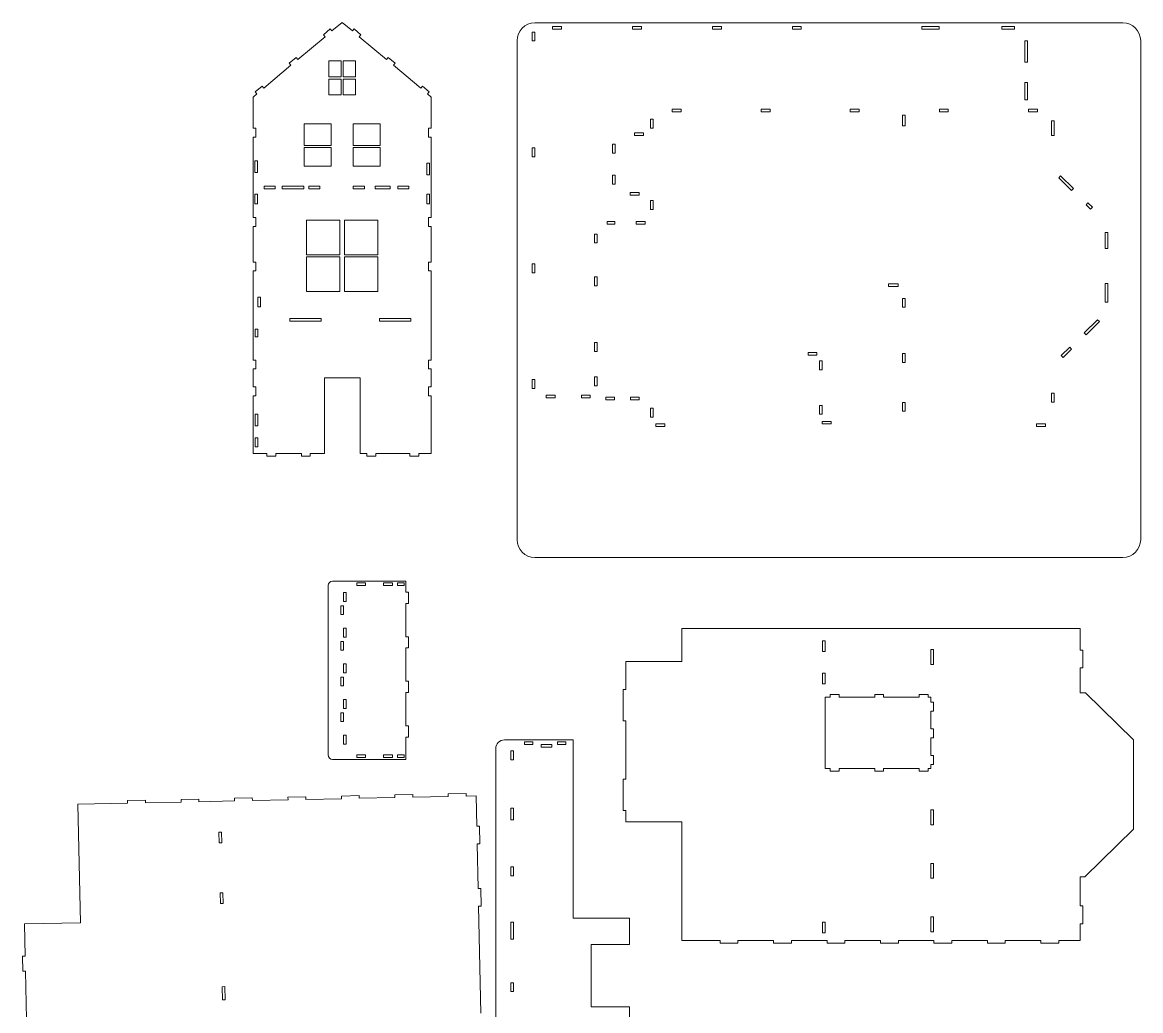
# Model space of a CAD drawing. Header units: millimetres. Extents: x -1822 to 2308, y -1461 to 1756.
# Drawn here: x -1822 to -567, y -644 to 465 of the extents above; entities that cross this region are included whole.
import ezdxf

# ---------------------------------------------------------------- set-up
doc = ezdxf.new("R2010")
doc.units = ezdxf.units.MM

msp = doc.modelspace()

# ---------------------------------------------------------------- linework, layer by layer
at = {"color": 7, "linetype": 'Continuous', "lineweight": 15}
for p, q in [((-1463.3, 465.2), (-1474.8, 455.6)), ((-1451.8, 455.6), (-1463.3, 465.2)), ((-587.1, 464.7), (-1247.1, 464.7)), ((-1484.4, 451.4), (-1476.7, 457.9)), ((-1476.7, 457.9), (-1474.8, 455.6)), ((-1449.9, 457.9), (-1451.8, 455.6)), ((-1449.9, 457.9), (-1442.2, 451.4)), ((-1250.1, 454.3), (-1247.1, 454.3)), ((-1250.1, 444.3), (-1250.1, 454.3)), ((-1247.1, 454.3), (-1247.1, 444.3)), ((-1227.3, 460.7), (-1217.3, 460.7)), ((-1227.3, 457.7), (-1227.3, 460.7)), ((-1217.3, 457.7), (-1227.3, 457.7)), ((-1217.3, 460.7), (-1217.3, 457.7)), ((-1137.5, 460.7), (-1127.5, 460.7)), ((-1137.5, 457.7), (-1137.5, 460.7)), ((-1127.5, 457.7), (-1137.5, 457.7)), ((-1127.5, 460.7), (-1127.5, 457.7)), ((-1047.7, 460.7), (-1037.7, 460.7)), ((-1047.7, 457.7), (-1047.7, 460.7)), ((-1037.7, 457.7), (-1047.7, 457.7)), ((-1037.7, 460.7), (-1037.7, 457.7)), ((-958, 460.7), (-948, 460.7)), ((-958, 457.7), (-958, 460.7)), ((-948, 457.7), (-958, 457.7)), ((-948, 460.7), (-948, 457.7)), ((-812.6, 460.7), (-793.1, 460.7)), ((-812.6, 457.7), (-812.6, 460.7)), ((-793.1, 457.7), (-812.6, 457.7)), ((-793.1, 460.7), (-793.1, 457.7)), ((-723.1, 457.7), (-723.1, 460.7)), ((-723.1, 460.7), (-708.9, 460.7)), ((-708.9, 457.7), (-723.1, 457.7)), ((-708.9, 460.7), (-708.9, 457.7)), ((-1482.5, 449.1), (-1513.1, 423.4)), ((-1484.4, 451.4), (-1482.5, 449.1)), ((-1442.2, 451.4), (-1444.2, 449.1)), ((-1413.5, 423.4), (-1444.2, 449.1)), ((-1267.1, 444.7), (-1267.1, -115.3)), ((-1247.1, 444.3), (-1250.1, 444.3)), ((-697.1, 420.6), (-697.1, 444.3)), ((-697.1, 444.3), (-694.1, 444.3)), ((-694.1, 444.3), (-694.1, 420.6)), ((-567.1, -115.3), (-567.1, 444.7)), ((-1520.8, 417), (-1551.4, 391.3)), ((-1522.7, 419.3), (-1515, 425.7)), ((-1522.7, 419.3), (-1520.8, 417)), ((-1515, 425.7), (-1513.1, 423.4)), ((-1464.6, 422), (-1478.2, 422)), ((-1478.2, 422), (-1478.2, 404.1)), ((-1464.6, 404.1), (-1464.6, 422)), ((-1448.4, 422), (-1462.1, 422)), ((-1462.1, 422), (-1462.1, 404.1)), ((-1448.4, 404.1), (-1448.4, 422)), ((-1411.6, 425.7), (-1413.5, 423.4)), ((-1411.6, 425.7), (-1403.9, 419.3)), ((-1403.9, 419.3), (-1405.9, 417)), ((-1375.2, 391.3), (-1405.9, 417)), ((-694.1, 420.6), (-697.1, 420.6)), ((-1478.2, 404.1), (-1464.6, 404.1)), ((-1464.6, 401.6), (-1478.2, 401.6)), ((-1478.2, 401.6), (-1478.2, 383.8)), ((-1464.6, 383.8), (-1464.6, 401.6)), ((-1462.1, 404.1), (-1448.4, 404.1)), ((-1448.4, 401.6), (-1462.1, 401.6)), ((-1462.1, 401.6), (-1462.1, 383.8)), ((-1448.4, 383.8), (-1448.4, 401.6)), ((-1561, 387.2), (-1553.3, 393.6)), ((-1553.3, 393.6), (-1551.4, 391.3)), ((-1373.3, 393.6), (-1375.2, 391.3)), ((-1373.3, 393.6), (-1365.6, 387.2)), ((-697.1, 378.3), (-697.1, 397.6)), ((-697.1, 397.6), (-694.1, 397.6)), ((-694.1, 397.6), (-694.1, 378.3)), ((-1559.1, 384.9), (-1563.3, 381.3)), ((-1563.3, 381.3), (-1563.3, 346.3)), ((-1561, 387.2), (-1559.1, 384.9)), ((-1478.2, 383.8), (-1464.6, 383.8)), ((-1462.1, 383.8), (-1448.4, 383.8)), ((-1365.6, 387.2), (-1367.6, 384.9)), ((-1363.3, 381.3), (-1367.6, 384.9)), ((-1363.3, 346.3), (-1363.3, 381.3)), ((-694.1, 378.3), (-697.1, 378.3)), ((-1093, 364.7), (-1093, 367.7)), ((-1093, 367.7), (-1083, 367.7)), ((-1083, 364.7), (-1093, 364.7)), ((-1083, 367.7), (-1083, 364.7)), ((-993, 364.7), (-993, 367.7)), ((-993, 367.7), (-983, 367.7)), ((-983, 364.7), (-993, 364.7)), ((-983, 367.7), (-983, 364.7)), ((-893, 364.7), (-893, 367.7)), ((-893, 367.7), (-883, 367.7)), ((-883, 364.7), (-893, 364.7)), ((-883, 367.7), (-883, 364.7)), ((-793, 364.7), (-793, 367.7)), ((-793, 367.7), (-783, 367.7)), ((-783, 364.7), (-793, 364.7)), ((-783, 367.7), (-783, 364.7)), ((-693, 364.7), (-693, 367.7)), ((-693, 367.7), (-683, 367.7)), ((-683, 364.7), (-693, 364.7)), ((-683, 367.7), (-683, 364.7)), ((-1117.1, 356.6), (-1114.1, 356.6)), ((-1117.1, 346.6), (-1117.1, 356.6)), ((-1114.1, 356.6), (-1114.1, 346.6)), ((-834.6, 349), (-834.6, 360.9)), ((-831.6, 360.9), (-834.6, 360.9)), ((-831.6, 349), (-831.6, 360.9)), ((-667.1, 338.4), (-667.1, 354.8)), ((-667.1, 354.8), (-664.1, 354.8)), ((-664.1, 354.8), (-664.1, 338.4)), ((-1560.3, 346.3), (-1563.3, 346.3)), ((-1560.3, 336.3), (-1560.3, 346.3)), ((-1475.8, 351.3), (-1505.8, 351.3)), ((-1505.8, 351.3), (-1505.8, 327.2)), ((-1475.8, 327.2), (-1475.8, 351.3)), ((-1450.8, 351.3), (-1450.8, 327.2)), ((-1420.8, 351.3), (-1450.8, 351.3)), ((-1420.8, 327.2), (-1420.8, 351.3)), ((-1363.3, 346.3), (-1366.3, 346.3)), ((-1366.3, 346.3), (-1366.3, 336.3)), ((-1135.1, 338.4), (-1135.1, 341.4)), ((-1135.1, 341.4), (-1125.1, 341.4)), ((-1125.1, 341.4), (-1125.1, 338.4)), ((-1114.1, 346.6), (-1117.1, 346.6)), ((-831.6, 349), (-834.6, 349)), ((-1563.3, 336.3), (-1563.3, 246.3)), ((-1563.3, 336.3), (-1560.3, 336.3)), ((-1505.8, 327.2), (-1475.8, 327.2)), ((-1450.8, 327.2), (-1420.8, 327.2)), ((-1366.3, 336.3), (-1363.3, 336.3)), ((-1363.3, 246.3), (-1363.3, 336.3)), ((-1160.1, 328.5), (-1157.1, 328.5)), ((-1160.1, 318.5), (-1160.1, 328.5)), ((-1157.1, 328.5), (-1157.1, 318.5)), ((-1125.1, 338.4), (-1135.1, 338.4)), ((-664.1, 338.4), (-667.1, 338.4)), ((-1475.8, 324.7), (-1505.8, 324.7)), ((-1505.8, 324.7), (-1505.8, 303.8)), ((-1475.8, 303.8), (-1475.8, 324.7)), ((-1420.8, 324.7), (-1450.8, 324.7)), ((-1450.8, 324.7), (-1450.8, 303.8)), ((-1420.8, 303.8), (-1420.8, 324.7)), ((-1250.1, 324.3), (-1247.1, 324.3)), ((-1250.1, 314.3), (-1250.1, 324.3)), ((-1247.1, 314.3), (-1250.1, 314.3)), ((-1247.1, 324.3), (-1247.1, 314.3)), ((-1157.1, 318.5), (-1160.1, 318.5)), ((-1561.3, 296.9), (-1561.3, 309.7)), ((-1558.3, 309.7), (-1561.3, 309.7)), ((-1558.3, 296.9), (-1558.3, 309.7)), ((-1505.8, 303.8), (-1475.8, 303.8)), ((-1450.8, 303.8), (-1420.8, 303.8)), ((-1368.3, 307.2), (-1365.3, 307.2)), ((-1368.3, 307.2), (-1368.3, 294.2)), ((-1365.3, 307.2), (-1365.3, 294.2)), ((-1558.3, 296.9), (-1561.3, 296.9)), ((-1368.3, 294.2), (-1365.3, 294.2)), ((-1160.1, 293.8), (-1157.1, 293.8)), ((-1160.1, 283.8), (-1160.1, 293.8)), ((-1157.1, 293.8), (-1157.1, 283.8)), ((-659.1, 290.9), (-657, 293)), ((-644.6, 276.6), (-659.1, 290.9)), ((-657, 293), (-642.5, 278.8)), ((-1550.9, 281.3), (-1538.4, 281.3)), ((-1550.9, 278.3), (-1550.9, 281.3)), ((-1550.9, 278.3), (-1538.4, 278.3)), ((-1538.4, 278.3), (-1538.4, 281.3)), ((-1530.6, 281.3), (-1506.3, 281.3)), ((-1530.6, 278.3), (-1530.6, 281.3)), ((-1530.6, 278.3), (-1506.3, 278.3)), ((-1506.3, 278.3), (-1506.3, 281.3)), ((-1500.9, 281.3), (-1488.4, 281.3)), ((-1500.9, 278.3), (-1500.9, 281.3)), ((-1500.9, 278.3), (-1488.4, 278.3)), ((-1488.4, 278.3), (-1488.4, 281.3)), ((-1450.9, 281.3), (-1438.4, 281.3)), ((-1450.9, 278.3), (-1450.9, 281.3)), ((-1450.9, 278.3), (-1438.4, 278.3)), ((-1438.4, 278.3), (-1438.4, 281.3)), ((-1426.3, 281.3), (-1409.4, 281.3)), ((-1426.3, 278.3), (-1426.3, 281.3)), ((-1426.3, 278.3), (-1409.4, 278.3)), ((-1409.4, 278.3), (-1409.4, 281.3)), ((-1400.9, 281.3), (-1388.4, 281.3)), ((-1400.9, 278.3), (-1400.9, 281.3)), ((-1400.9, 278.3), (-1388.4, 278.3)), ((-1388.4, 278.3), (-1388.4, 281.3)), ((-1157.1, 283.8), (-1160.1, 283.8)), ((-642.5, 278.8), (-644.6, 276.6)), ((-1561.3, 261.7), (-1561.3, 272.4)), ((-1558.3, 272.4), (-1561.3, 272.4)), ((-1558.3, 261.7), (-1558.3, 272.4)), ((-1368.3, 272.4), (-1365.3, 272.4)), ((-1368.3, 272.4), (-1368.3, 261.7)), ((-1365.3, 272.4), (-1365.3, 261.7)), ((-1139.9, 274.4), (-1129.9, 274.4)), ((-1139.9, 271.4), (-1139.9, 274.4)), ((-1129.9, 271.4), (-1139.9, 271.4)), ((-1129.9, 274.4), (-1129.9, 271.4)), ((-1117.1, 265.4), (-1114.1, 265.4)), ((-1117.1, 255.4), (-1117.1, 265.4)), ((-1114.1, 265.4), (-1114.1, 255.4)), ((-1558.3, 261.7), (-1561.3, 261.7)), ((-1368.3, 261.7), (-1365.3, 261.7)), ((-1114.1, 255.4), (-1117.1, 255.4)), ((-628.4, 260.6), (-626.3, 262.8)), ((-623.3, 255.6), (-628.4, 260.6)), ((-626.3, 262.8), (-621.2, 257.7)), ((-621.2, 257.7), (-623.3, 255.6)), ((-1560.3, 246.3), (-1563.3, 246.3)), ((-1560.3, 236.3), (-1560.3, 246.3)), ((-1465.8, 243.3), (-1503.3, 243.3)), ((-1503.3, 243.3), (-1503.3, 204.5)), ((-1465.8, 204.5), (-1465.8, 243.3)), ((-1423.3, 243.3), (-1460.8, 243.3)), ((-1460.8, 243.3), (-1460.8, 204.5)), ((-1423.3, 204.5), (-1423.3, 243.3)), ((-1363.3, 246.3), (-1366.3, 246.3)), ((-1366.3, 246.3), (-1366.3, 236.3)), ((-1165.8, 238.7), (-1165.8, 241.7)), ((-1165.8, 241.7), (-1157.2, 241.7)), ((-1157.2, 238.7), (-1165.8, 238.7)), ((-1157.2, 241.7), (-1157.2, 238.7)), ((-1133.4, 238.7), (-1133.4, 241.7)), ((-1133.4, 241.7), (-1123.4, 241.7)), ((-1123.4, 238.7), (-1133.4, 238.7)), ((-1123.4, 241.7), (-1123.4, 238.7)), ((-1563.3, 236.3), (-1563.3, 196.3)), ((-1563.3, 236.3), (-1560.3, 236.3)), ((-1366.3, 236.3), (-1363.3, 236.3)), ((-1363.3, 196.3), (-1363.3, 236.3)), ((-1180.1, 227.7), (-1177.1, 227.7)), ((-1180.1, 217.7), (-1180.1, 227.7)), ((-1177.1, 227.7), (-1177.1, 217.7)), ((-607.1, 229.4), (-604.1, 229.4)), ((-607.1, 211.5), (-607.1, 229.4)), ((-604.1, 229.4), (-604.1, 211.5)), ((-1177.1, 217.7), (-1180.1, 217.7)), ((-1503.3, 204.5), (-1465.8, 204.5)), ((-1465.8, 202), (-1503.3, 202)), ((-1503.3, 202), (-1503.3, 163.3)), ((-1465.8, 163.3), (-1465.8, 202)), ((-1460.8, 204.5), (-1423.3, 204.5)), ((-1423.3, 202), (-1460.8, 202)), ((-1460.8, 202), (-1460.8, 163.3)), ((-1423.3, 163.3), (-1423.3, 202)), ((-604.1, 211.5), (-607.1, 211.5)), ((-1560.3, 196.3), (-1563.3, 196.3)), ((-1560.3, 186.3), (-1560.3, 196.3)), ((-1363.3, 196.3), (-1366.3, 196.3)), ((-1366.3, 196.3), (-1366.3, 186.3)), ((-1250.1, 194.3), (-1247.1, 194.3)), ((-1250.1, 184.3), (-1250.1, 194.3)), ((-1247.1, 194.3), (-1247.1, 184.3)), ((-1563.3, 186.3), (-1563.3, 86.3)), ((-1563.3, 186.3), (-1560.3, 186.3)), ((-1366.3, 186.3), (-1363.3, 186.3)), ((-1363.3, 86.3), (-1363.3, 186.3)), ((-1247.1, 184.3), (-1250.1, 184.3)), ((-1180.1, 179.5), (-1177.1, 179.5)), ((-1180.1, 169.5), (-1180.1, 179.5)), ((-1177.1, 179.5), (-1177.1, 169.5)), ((-1503.3, 163.3), (-1465.8, 163.3)), ((-1460.8, 163.3), (-1423.3, 163.3)), ((-1177.1, 169.5), (-1180.1, 169.5)), ((-850.1, 171.7), (-839.3, 171.7)), ((-850.1, 168.7), (-850.1, 171.7)), ((-839.3, 168.7), (-850.1, 168.7)), ((-839.3, 171.7), (-839.3, 168.7)), ((-607.1, 172), (-604.1, 172)), ((-607.1, 151.2), (-607.1, 172)), ((-604.1, 172), (-604.1, 151.2)), ((-1558.1, 157), (-1558.1, 146)), ((-1555.1, 157), (-1558.1, 157)), ((-1555.1, 146), (-1555.1, 157)), ((-834.6, 155.5), (-831.6, 155.5)), ((-834.6, 145.5), (-834.6, 155.5)), ((-831.6, 155.5), (-831.6, 145.5)), ((-604.1, 151.2), (-607.1, 151.2)), ((-1558.1, 146), (-1555.1, 146)), ((-831.6, 145.5), (-834.6, 145.5)), ((-1522, 132.8), (-1486.9, 132.8)), ((-1522, 129.8), (-1522, 132.8)), ((-1522, 129.8), (-1486.9, 129.8)), ((-1486.9, 129.8), (-1486.9, 132.8)), ((-1421.3, 132.8), (-1386.1, 132.8)), ((-1421.3, 129.8), (-1421.3, 132.8)), ((-1421.3, 129.8), (-1386.1, 129.8)), ((-1386.1, 129.8), (-1386.1, 132.8)), ((-630.5, 116.7), (-615.4, 131.6)), ((-613.3, 129.4), (-628.4, 114.6)), ((-615.4, 131.6), (-613.3, 129.4)), ((-1561.1, 112.5), (-1561.1, 121)), ((-1558.1, 121), (-1561.1, 121)), ((-1558.1, 112.5), (-1558.1, 121)), ((-628.4, 114.6), (-630.5, 116.7)), ((-1558.1, 112.5), (-1561.1, 112.5)), ((-1180.1, 106), (-1177.1, 106)), ((-1180.1, 96), (-1180.1, 106)), ((-1177.1, 106), (-1177.1, 96)), ((-656.2, 91.4), (-646.7, 100.8)), ((-646.7, 100.8), (-644.6, 98.6)), ((-1177.1, 96), (-1180.1, 96)), ((-940.4, 91.7), (-940.4, 94.7)), ((-940.4, 94.7), (-930.4, 94.7)), ((-930.4, 91.7), (-940.4, 91.7)), ((-930.4, 94.7), (-930.4, 91.7)), ((-834.6, 93.6), (-831.6, 93.6)), ((-834.6, 83.6), (-834.6, 93.6)), ((-831.6, 93.6), (-831.6, 83.6)), ((-654.1, 89.3), (-656.2, 91.4)), ((-644.6, 98.6), (-654.1, 89.3)), ((-1560.3, 86.3), (-1563.3, 86.3)), ((-1563.3, 76.3), (-1563.3, 56.3)), ((-1563.3, 76.3), (-1560.3, 76.3)), ((-1560.3, 76.3), (-1560.3, 86.3)), ((-1363.3, 86.3), (-1366.3, 86.3)), ((-1366.3, 86.3), (-1366.3, 76.3)), ((-1366.3, 76.3), (-1363.3, 76.3)), ((-1363.3, 56.3), (-1363.3, 76.3)), ((-927.6, 85.3), (-924.6, 85.3)), ((-927.6, 75.3), (-927.6, 85.3)), ((-924.6, 85.3), (-924.6, 75.3)), ((-831.6, 83.6), (-834.6, 83.6)), ((-1443.3, 66.3), (-1483.3, 66.3)), ((-1483.3, 66.3), (-1483.3, -18.7)), ((-1443.3, -18.7), (-1443.3, 66.3)), ((-1250.1, 64.3), (-1247.1, 64.3)), ((-1250.1, 54.3), (-1250.1, 64.3)), ((-1247.1, 64.3), (-1247.1, 54.3)), ((-1180.1, 67.3), (-1177.1, 67.3)), ((-1180.1, 57.3), (-1180.1, 67.3)), ((-1177.1, 67.3), (-1177.1, 57.3)), ((-924.6, 75.3), (-927.6, 75.3)), ((-1560.3, 56.3), (-1563.3, 56.3)), ((-1560.3, 46.3), (-1560.3, 56.3)), ((-1363.3, 56.3), (-1366.3, 56.3)), ((-1366.3, 56.3), (-1366.3, 46.3)), ((-1247.1, 54.3), (-1250.1, 54.3)), ((-1177.1, 57.3), (-1180.1, 57.3)), ((-1563.3, 46.3), (-1563.3, -18.7)), ((-1563.3, 46.3), (-1560.3, 46.3)), ((-1366.3, 46.3), (-1363.3, 46.3)), ((-1363.3, -18.7), (-1363.3, 46.3)), ((-1234.4, 44), (-1234.4, 47)), ((-1234.4, 47), (-1224.4, 47)), ((-1224.4, 44), (-1234.4, 44)), ((-1224.4, 47), (-1224.4, 44)), ((-1194.8, 44), (-1194.8, 47)), ((-1194.8, 47), (-1184.8, 47)), ((-1184.8, 44), (-1194.8, 44)), ((-1184.8, 47), (-1184.8, 44)), ((-1167.4, 44.7), (-1157.5, 44.7)), ((-1167.4, 41.7), (-1167.4, 44.7)), ((-1157.5, 41.7), (-1167.4, 41.7)), ((-1157.5, 44.7), (-1157.5, 41.7)), ((-1139.8, 41.7), (-1139.8, 44.7)), ((-1139.8, 44.7), (-1129.8, 44.7)), ((-1129.8, 41.7), (-1139.8, 41.7)), ((-1129.8, 44.7), (-1129.8, 41.7)), ((-834.6, 38.8), (-831.6, 38.8)), ((-834.6, 28.8), (-834.6, 38.8)), ((-831.6, 38.8), (-831.6, 28.8)), ((-667.1, 39.2), (-667.1, 49.2)), ((-667.1, 49.2), (-664.1, 49.2)), ((-664.1, 39.2), (-667.1, 39.2)), ((-664.1, 49.2), (-664.1, 39.2)), ((-1561.1, 25.4), (-1561.1, 12.4)), ((-1558.1, 25.4), (-1561.1, 25.4)), ((-1558.1, 12.4), (-1558.1, 25.4)), ((-1117.1, 32.2), (-1114.1, 32.2)), ((-1117.1, 22.2), (-1117.1, 32.2)), ((-1114.1, 32.2), (-1114.1, 22.2)), ((-927.6, 35.4), (-924.6, 35.4)), ((-927.6, 25.4), (-927.6, 35.4)), ((-924.6, 25.4), (-927.6, 25.4)), ((-924.6, 35.4), (-924.6, 25.4)), ((-831.6, 28.8), (-834.6, 28.8)), ((-1114.1, 22.2), (-1117.1, 22.2)), ((-1111.1, 11.7), (-1111.1, 14.7)), ((-1111.1, 14.7), (-1101.1, 14.7)), ((-1101.1, 14.7), (-1101.1, 11.7)), ((-924.6, 17.5), (-914.6, 17.5)), ((-924.6, 14.7), (-924.6, 17.5)), ((-914.6, 14.7), (-924.6, 14.7)), ((-914.6, 17.5), (-914.6, 14.7)), ((-684, 11.7), (-684, 14.7)), ((-684, 14.7), (-674, 14.7)), ((-674, 14.7), (-674, 11.7)), ((-1561.1, 12.4), (-1558.1, 12.4)), ((-1101.1, 11.7), (-1111.1, 11.7)), ((-674, 11.7), (-684, 11.7)), ((-1558.1, -1.1), (-1561.1, -1.1)), ((-1561.1, -1.1), (-1561.1, -11)), ((-1561.1, -11), (-1558.1, -11)), ((-1558.1, -11), (-1558.1, -1.1)), ((-1563.3, -18.7), (-1547.8, -18.7)), ((-1547.8, -21.7), (-1547.8, -18.7)), ((-1547.8, -21.7), (-1537.8, -21.7)), ((-1537.8, -18.7), (-1509.1, -18.7)), ((-1537.8, -21.7), (-1537.8, -18.7)), ((-1509.1, -21.7), (-1509.1, -18.7)), ((-1509.1, -21.7), (-1499.1, -21.7)), ((-1499.1, -18.7), (-1483.3, -18.7)), ((-1499.1, -21.7), (-1499.1, -18.7)), ((-1443.3, -18.7), (-1435.6, -18.7)), ((-1435.6, -21.7), (-1435.6, -18.7)), ((-1435.6, -21.7), (-1425.6, -21.7)), ((-1425.6, -18.7), (-1387.3, -18.7)), ((-1425.6, -21.7), (-1425.6, -18.7)), ((-1387.3, -21.7), (-1387.3, -18.7)), ((-1387.3, -21.7), (-1377.3, -21.7)), ((-1377.3, -18.7), (-1363.3, -18.7)), ((-1377.3, -21.7), (-1377.3, -18.7)), ((-1247.1, -135.3), (-587.1, -135.3)), ((-1474, -161.8), (-1392, -161.8)), ((-1392, -161.8), (-1392, -174.2)), ((-1479, -356.8), (-1479, -166.8)), ((-1462, -174.6), (-1459, -174.6)), ((-1462, -184.6), (-1462, -174.6)), ((-1459, -174.6), (-1459, -184.6)), ((-1447, -163.8), (-1437, -163.8)), ((-1447, -166.8), (-1447, -163.8)), ((-1437, -166.8), (-1447, -166.8)), ((-1437, -163.8), (-1437, -166.8)), ((-1417, -163.8), (-1407, -163.8)), ((-1417, -166.8), (-1417, -163.8)), ((-1407, -166.8), (-1417, -166.8)), ((-1407, -163.8), (-1407, -166.8)), ((-1401.1, -163.8), (-1393.7, -163.8)), ((-1401.1, -166.8), (-1401.1, -163.8)), ((-1401.1, -166.8), (-1393.7, -166.8)), ((-1393.7, -166.8), (-1393.7, -163.8)), ((-1389, -174.2), (-1392, -174.2)), ((-1389, -186.8), (-1389, -174.2)), ((-1459, -184.6), (-1462, -184.6)), ((-1392, -186.8), (-1389, -186.8)), ((-1392, -186.8), (-1392, -224.2)), ((-1465, -189.4), (-1462, -189.4)), ((-1465, -199.4), (-1465, -189.4)), ((-1462, -199.4), (-1465, -199.4)), ((-1462, -189.4), (-1462, -199.4)), ((-1462, -214.6), (-1459, -214.6)), ((-1462, -224.6), (-1462, -214.6)), ((-1459, -224.6), (-1462, -224.6)), ((-1459, -214.6), (-1459, -224.6)), ((-1389, -224.2), (-1392, -224.2)), ((-1389, -236.8), (-1389, -224.2)), ((-1082, -215), (-1082, -252)), ((-635, -215), (-1082, -215)), ((-635, -239.2), (-635, -215)), ((-1465, -229.4), (-1462, -229.4)), ((-1465, -239.4), (-1465, -229.4)), ((-1462, -229.4), (-1462, -239.4)), ((-1392, -236.8), (-1389, -236.8)), ((-1392, -236.8), (-1392, -274.2)), ((-921.4, -228.9), (-924.4, -228.9)), ((-924.4, -240.9), (-924.4, -228.9)), ((-921.4, -240.9), (-921.4, -228.9)), ((-1462, -239.4), (-1465, -239.4)), ((-921.4, -240.9), (-924.4, -240.9)), ((-802.5, -255.2), (-802.5, -238.6)), ((-799.5, -238.6), (-802.5, -238.6)), ((-799.5, -255.2), (-799.5, -238.6)), ((-632, -239.2), (-635, -239.2)), ((-632, -259.2), (-632, -239.2)), ((-1462, -254.6), (-1459, -254.6)), ((-1462, -264.6), (-1462, -254.6)), ((-1459, -254.6), (-1459, -264.6)), ((-1145, -252), (-1145, -283.3)), ((-1082, -252), (-1145, -252)), ((-799.5, -255.2), (-802.5, -255.2)), ((-635, -259.2), (-632, -259.2)), ((-635, -287), (-635, -259.2)), ((-1465, -269.4), (-1462, -269.4)), ((-1465, -279.4), (-1465, -269.4)), ((-1459, -264.6), (-1462, -264.6)), ((-1462, -269.4), (-1462, -279.4)), ((-1389, -274.2), (-1392, -274.2)), ((-1389, -286.8), (-1389, -274.2)), ((-921.4, -265.1), (-924.4, -265.1)), ((-924.4, -277.1), (-924.4, -265.1)), ((-921.4, -277.1), (-921.4, -265.1)), ((-1462, -279.4), (-1465, -279.4)), ((-1392, -286.8), (-1389, -286.8)), ((-1392, -286.8), (-1392, -324.2)), ((-1148, -283.3), (-1148, -318.4)), ((-1145, -283.3), (-1148, -283.3)), ((-921.4, -277.1), (-924.4, -277.1)), ((-628.9, -287), (-635, -287)), ((-575, -340), (-628.9, -287)), ((-1462, -294.6), (-1459, -294.6)), ((-1462, -304.6), (-1462, -294.6)), ((-1459, -294.6), (-1459, -304.6)), ((-921.4, -292), (-915.6, -292)), ((-921.4, -292), (-921.4, -372)), ((-905.6, -289), (-915.6, -289)), ((-915.6, -289), (-915.6, -292)), ((-905.6, -292), (-905.6, -289)), ((-905.6, -292), (-865.6, -292)), ((-855.6, -289), (-865.6, -289)), ((-865.6, -289), (-865.6, -292)), ((-855.6, -292), (-855.6, -289)), ((-855.6, -292), (-815.6, -292)), ((-805.6, -289), (-815.6, -289)), ((-815.6, -289), (-815.6, -292)), ((-805.6, -292), (-805.6, -289)), ((-805.6, -292), (-802.5, -292)), ((-802.5, -297.6), (-802.5, -292)), ((-799.5, -297.6), (-802.5, -297.6)), ((-799.5, -307.6), (-799.5, -297.6)), ((-1465, -309.4), (-1462, -309.4)), ((-1465, -319.4), (-1465, -309.4)), ((-1459, -304.6), (-1462, -304.6)), ((-1462, -309.4), (-1462, -319.4)), ((-802.5, -327.6), (-802.5, -307.6)), ((-802.5, -307.6), (-799.5, -307.6)), ((-1462, -319.4), (-1465, -319.4)), ((-1389, -324.2), (-1392, -324.2)), ((-1389, -336.8), (-1389, -324.2)), ((-1148, -318.4), (-1145, -318.4)), ((-1145, -318.4), (-1145, -384)), ((-1462, -334.6), (-1459, -334.6)), ((-1462, -344.6), (-1462, -334.6)), ((-1459, -334.6), (-1459, -344.6)), ((-1392, -336.8), (-1389, -336.8)), ((-1392, -336.8), (-1392, -361.8)), ((-799.5, -327.6), (-802.5, -327.6)), ((-802.5, -357.6), (-802.5, -337.6)), ((-802.5, -337.6), (-799.5, -337.6)), ((-799.5, -337.6), (-799.5, -327.6)), ((-1459, -344.6), (-1462, -344.6)), ((-1291, -755.9), (-1291, -349.9)), ((-1281, -339.9), (-1204, -339.9)), ((-1258.6, -342.1), (-1249.5, -342.1)), ((-1258.6, -345.1), (-1258.6, -342.1)), ((-1258.6, -345.1), (-1249.5, -345.1)), ((-1249.5, -345.1), (-1249.5, -342.1)), ((-1239.9, -345.1), (-1239.9, -348.1)), ((-1227.9, -345.1), (-1239.9, -345.1)), ((-1239.9, -348.1), (-1227.9, -348.1)), ((-1227.9, -348.1), (-1227.9, -345.1)), ((-1221.7, -342.1), (-1212.3, -342.1)), ((-1221.7, -345.1), (-1221.7, -342.1)), ((-1221.7, -345.1), (-1212.3, -345.1)), ((-1212.3, -345.1), (-1212.3, -342.1)), ((-1204, -339.9), (-1204, -539.9)), ((-575, -440), (-575, -340)), ((-1392, -361.8), (-1474, -361.8)), ((-1447, -359.8), (-1447, -356.8)), ((-1447, -356.8), (-1437, -356.8)), ((-1437, -359.8), (-1447, -359.8)), ((-1437, -356.8), (-1437, -359.8)), ((-1417, -359.8), (-1417, -356.8)), ((-1417, -356.8), (-1407, -356.8)), ((-1407, -359.8), (-1417, -359.8)), ((-1407, -356.8), (-1407, -359.8)), ((-1393.7, -356.8), (-1401.1, -356.8)), ((-1401.1, -356.8), (-1401.1, -359.8)), ((-1393.7, -359.8), (-1401.1, -359.8)), ((-1393.7, -356.8), (-1393.7, -359.8)), ((-1271, -352.4), (-1274, -352.4)), ((-1274, -352.4), (-1274, -362.4)), ((-1274, -362.4), (-1271, -362.4)), ((-1271, -362.4), (-1271, -352.4)), ((-799.5, -357.6), (-802.5, -357.6)), ((-799.5, -367.6), (-799.5, -357.6)), ((-915.6, -372), (-921.4, -372)), ((-915.6, -372), (-915.6, -375)), ((-915.6, -375), (-905.6, -375)), ((-905.6, -375), (-905.6, -372)), ((-865.6, -372), (-905.6, -372)), ((-865.6, -372), (-865.6, -375)), ((-865.6, -375), (-855.6, -375)), ((-855.6, -375), (-855.6, -372)), ((-815.6, -372), (-855.6, -372)), ((-815.6, -372), (-815.6, -375)), ((-815.6, -375), (-805.6, -375)), ((-805.6, -375), (-805.6, -372)), ((-802.5, -372), (-805.6, -372)), ((-802.5, -372), (-802.5, -367.6)), ((-802.5, -367.6), (-799.5, -367.6)), ((-1148, -384), (-1148, -419.2)), ((-1145, -384), (-1148, -384)), ((-1404.2, -401.7), (-1384.2, -401.2)), ((-1384.2, -401.2), (-1384.2, -404.2)), ((-1344.2, -400.4), (-1324.2, -400)), ((-1344.2, -403.4), (-1344.2, -400.4)), ((-1324.2, -400), (-1324.2, -403)), ((-1704.1, -411), (-1759.9, -412.2)), ((-1759.9, -412.2), (-1757, -545.2)), ((-1704.2, -408), (-1684.2, -407.6)), ((-1704.1, -411), (-1704.2, -408)), ((-1684.2, -407.6), (-1684.1, -410.6)), ((-1644.1, -409.8), (-1684.1, -410.6)), ((-1644.2, -406.8), (-1624.2, -406.3)), ((-1644.1, -409.8), (-1644.2, -406.8)), ((-1624.2, -406.3), (-1624.1, -409.3)), ((-1584.1, -408.5), (-1624.1, -409.3)), ((-1584.2, -405.5), (-1564.2, -405.1)), ((-1584.1, -408.5), (-1584.2, -405.5)), ((-1564.2, -405.1), (-1564.1, -408.1)), ((-1524.1, -407.2), (-1564.1, -408.1)), ((-1524.2, -404.2), (-1504.2, -403.8)), ((-1524.1, -407.2), (-1524.2, -404.2)), ((-1504.2, -403.8), (-1504.1, -406.8)), ((-1464.2, -405.9), (-1504.1, -406.8)), ((-1464.2, -402.9), (-1444.2, -402.5)), ((-1464.2, -405.9), (-1464.2, -402.9)), ((-1444.2, -402.5), (-1444.2, -405.5)), ((-1404.2, -404.7), (-1444.2, -405.5)), ((-1404.2, -404.7), (-1404.2, -401.7)), ((-1344.2, -403.4), (-1384.2, -404.2)), ((-1313, -402.7), (-1324.2, -403)), ((-1312.3, -436.6), (-1313, -402.7)), ((-1271, -416.6), (-1274, -416.6)), ((-1274, -416.6), (-1274, -429.5)), ((-1271, -429.5), (-1271, -416.6)), ((-1148, -419.2), (-1145, -419.2)), ((-1145, -419.2), (-1145, -432)), ((-802.5, -435.2), (-802.5, -418.6)), ((-799.5, -418.6), (-802.5, -418.6)), ((-799.5, -435.2), (-799.5, -418.6)), ((-1312.3, -436.6), (-1309.3, -436.6)), ((-1309.3, -436.6), (-1308.8, -456.6)), ((-1274, -429.5), (-1271, -429.5)), ((-1145, -432), (-1082, -432)), ((-1082, -432), (-1082, -565)), ((-799.5, -435.2), (-802.5, -435.2)), ((-1601.3, -455.6), (-1601.6, -443.5)), ((-1598.6, -443.5), (-1601.6, -443.5)), ((-1598.3, -455.5), (-1598.6, -443.5)), ((-629.6, -493.7), (-575, -440)), ((-1598.3, -455.5), (-1601.3, -455.6)), ((-1308.8, -456.6), (-1311.8, -456.6)), ((-1310.8, -506.6), (-1311.8, -456.6)), ((-1271, -482.4), (-1274, -482.4)), ((-1274, -482.4), (-1274, -492.4)), ((-1271, -492.4), (-1271, -482.4)), ((-802.5, -495.2), (-802.5, -478.6)), ((-799.5, -478.6), (-802.5, -478.6)), ((-799.5, -495.2), (-799.5, -478.6)), ((-1274, -492.4), (-1271, -492.4)), ((-799.5, -495.2), (-802.5, -495.2)), ((-635, -493.7), (-629.6, -493.7)), ((-635, -526.2), (-635, -493.7)), ((-1597.1, -511.4), (-1600.1, -511.4)), ((-1599.9, -523.5), (-1600.1, -511.4)), ((-1596.9, -523.4), (-1597.1, -511.4)), ((-1310.8, -506.6), (-1307.8, -506.6)), ((-1307.8, -506.6), (-1307.3, -526.6)), ((-1596.9, -523.4), (-1599.9, -523.5)), ((-1307.3, -526.6), (-1310.3, -526.6)), ((-1307.8, -646.6), (-1310.3, -526.6)), ((-632, -526.2), (-635, -526.2)), ((-632, -546.2), (-632, -526.2)), ((-802.5, -555.2), (-802.5, -538.6)), ((-799.5, -538.6), (-802.5, -538.6)), ((-799.5, -555.2), (-799.5, -538.6)), ((-1757, -545.2), (-1820, -546.5)), ((-1820, -546.5), (-1819.3, -582.7)), ((-1271, -544.5), (-1274, -544.5)), ((-1274, -544.5), (-1274, -563.5)), ((-1271, -563.5), (-1271, -544.5)), ((-1204, -539.9), (-1141, -539.9)), ((-1141, -569.5), (-1141, -539.9)), ((-921.4, -544.3), (-924.4, -544.3)), ((-924.4, -556.3), (-924.4, -544.3)), ((-921.4, -556.3), (-921.4, -544.3)), ((-635, -546.2), (-632, -546.2)), ((-635, -565), (-635, -546.2)), ((-1274, -563.5), (-1271, -563.5)), ((-921.4, -556.3), (-924.4, -556.3)), ((-799.5, -555.2), (-802.5, -555.2)), ((-1184, -569.5), (-1141, -569.5)), ((-1184, -639.5), (-1184, -569.5)), ((-1039.1, -565), (-1082, -565)), ((-1039.1, -565), (-1039.1, -568)), ((-1039.1, -568), (-1019.1, -568)), ((-979.1, -565), (-1019.1, -565)), ((-1019.1, -568), (-1019.1, -565)), ((-979.1, -565), (-979.1, -568)), ((-979.1, -568), (-959.1, -568)), ((-919.1, -565), (-959.1, -565)), ((-959.1, -568), (-959.1, -565)), ((-919.1, -565), (-919.1, -568)), ((-919.1, -568), (-899.1, -568)), ((-859.1, -565), (-899.1, -565)), ((-899.1, -568), (-899.1, -565)), ((-859.1, -565), (-859.1, -568)), ((-859.1, -568), (-839.1, -568)), ((-799.1, -565), (-839.1, -565)), ((-839.1, -568), (-839.1, -565)), ((-799.1, -565), (-799.1, -568)), ((-799.1, -568), (-779.1, -568)), ((-739.1, -565), (-779.1, -565)), ((-779.1, -568), (-779.1, -565)), ((-739.1, -565), (-739.1, -568)), ((-739.1, -568), (-719.1, -568)), ((-679.1, -565), (-719.1, -565)), ((-719.1, -568), (-719.1, -565)), ((-679.1, -565), (-679.1, -568)), ((-679.1, -568), (-659.1, -568)), ((-635, -565), (-659.1, -565)), ((-659.1, -568), (-659.1, -565)), ((-1821.9, -599.5), (-1822.3, -582.7)), ((-1822.3, -582.7), (-1819.3, -582.7)), ((-1818.9, -599.5), (-1821.9, -599.5)), ((-1818.9, -599.5), (-1817.2, -679.5)), ((-1271, -612.4), (-1274, -612.4)), ((-1274, -612.4), (-1274, -622.4)), ((-1271, -622.4), (-1271, -612.4)), ((-1594.9, -616.8), (-1597.9, -616.9)), ((-1597.6, -631.8), (-1597.9, -616.9)), ((-1594.6, -631.7), (-1594.9, -616.8)), ((-1274, -622.4), (-1271, -622.4)), ((-1594.6, -631.7), (-1597.6, -631.8)), ((-1141, -639.5), (-1184, -639.5)), ((-1141, -665.9), (-1141, -639.5))]:
    msp.add_line(p, q, dxfattribs=at)
for centre, radius, start, end in [((-1247.1, 444.7), 20, 90, 180), ((-587.1, 444.7), 20, 0, 90), ((-1247.1, -115.3), 20, 180, 270), ((-587.1, -115.3), 20, 270, 0), ((-1474, -166.8), 5, 90, 180), ((-1281, -349.9), 10, 90, 180), ((-1474, -356.8), 5, 180, 270)]:
    msp.add_arc(centre, radius, start, end, dxfattribs=at)

doc.saveas('drawing.dxf')
